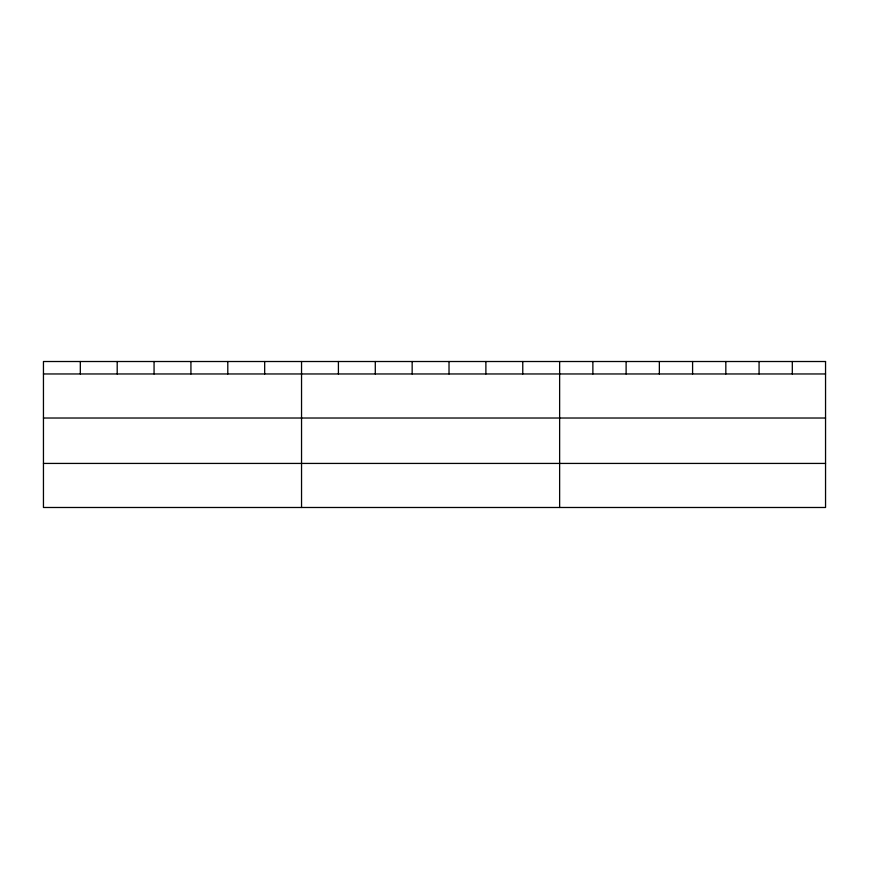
<?xml version="1.0" encoding="UTF-8"?>
<svg xmlns="http://www.w3.org/2000/svg" width="869" height="869" viewBox="0 0 869 869"><rect width="100%" height="100%" fill="white"/><g stroke="black" fill="none" stroke-linecap="round" stroke-linejoin="round"><path stroke-width="1.3" d="M43.45 373.963L825.55 373.963M43.45 418.022L825.55 418.022M43.45 463.427L825.55 463.427M792.311 361.515L792.311 373.963M759.071 361.515L759.071 373.963M725.832 361.515L725.832 373.963M692.593 361.515L692.593 373.963M659.354 361.515L659.354 373.963M626.114 361.515L626.114 373.963M592.875 361.515L592.875 373.963M559.636 361.515L559.636 507.485M522.769 361.515L522.769 373.963M485.89 361.515L485.89 373.963M449.023 361.515L449.023 373.963M412.156 361.515L412.156 373.963M375.289 361.515L375.289 373.963M338.41 361.515L338.41 373.963M301.543 361.515L301.543 507.485M264.676 361.515L264.676 373.963M227.797 361.515L227.797 373.963M190.93 361.515L190.93 373.963M154.063 361.515L154.063 373.963M117.196 361.515L117.196 373.963M80.317 361.515L80.317 373.963M825.55 361.515L43.45 361.515L43.45 507.485L825.55 507.485L825.55 361.515"/></g></svg>
